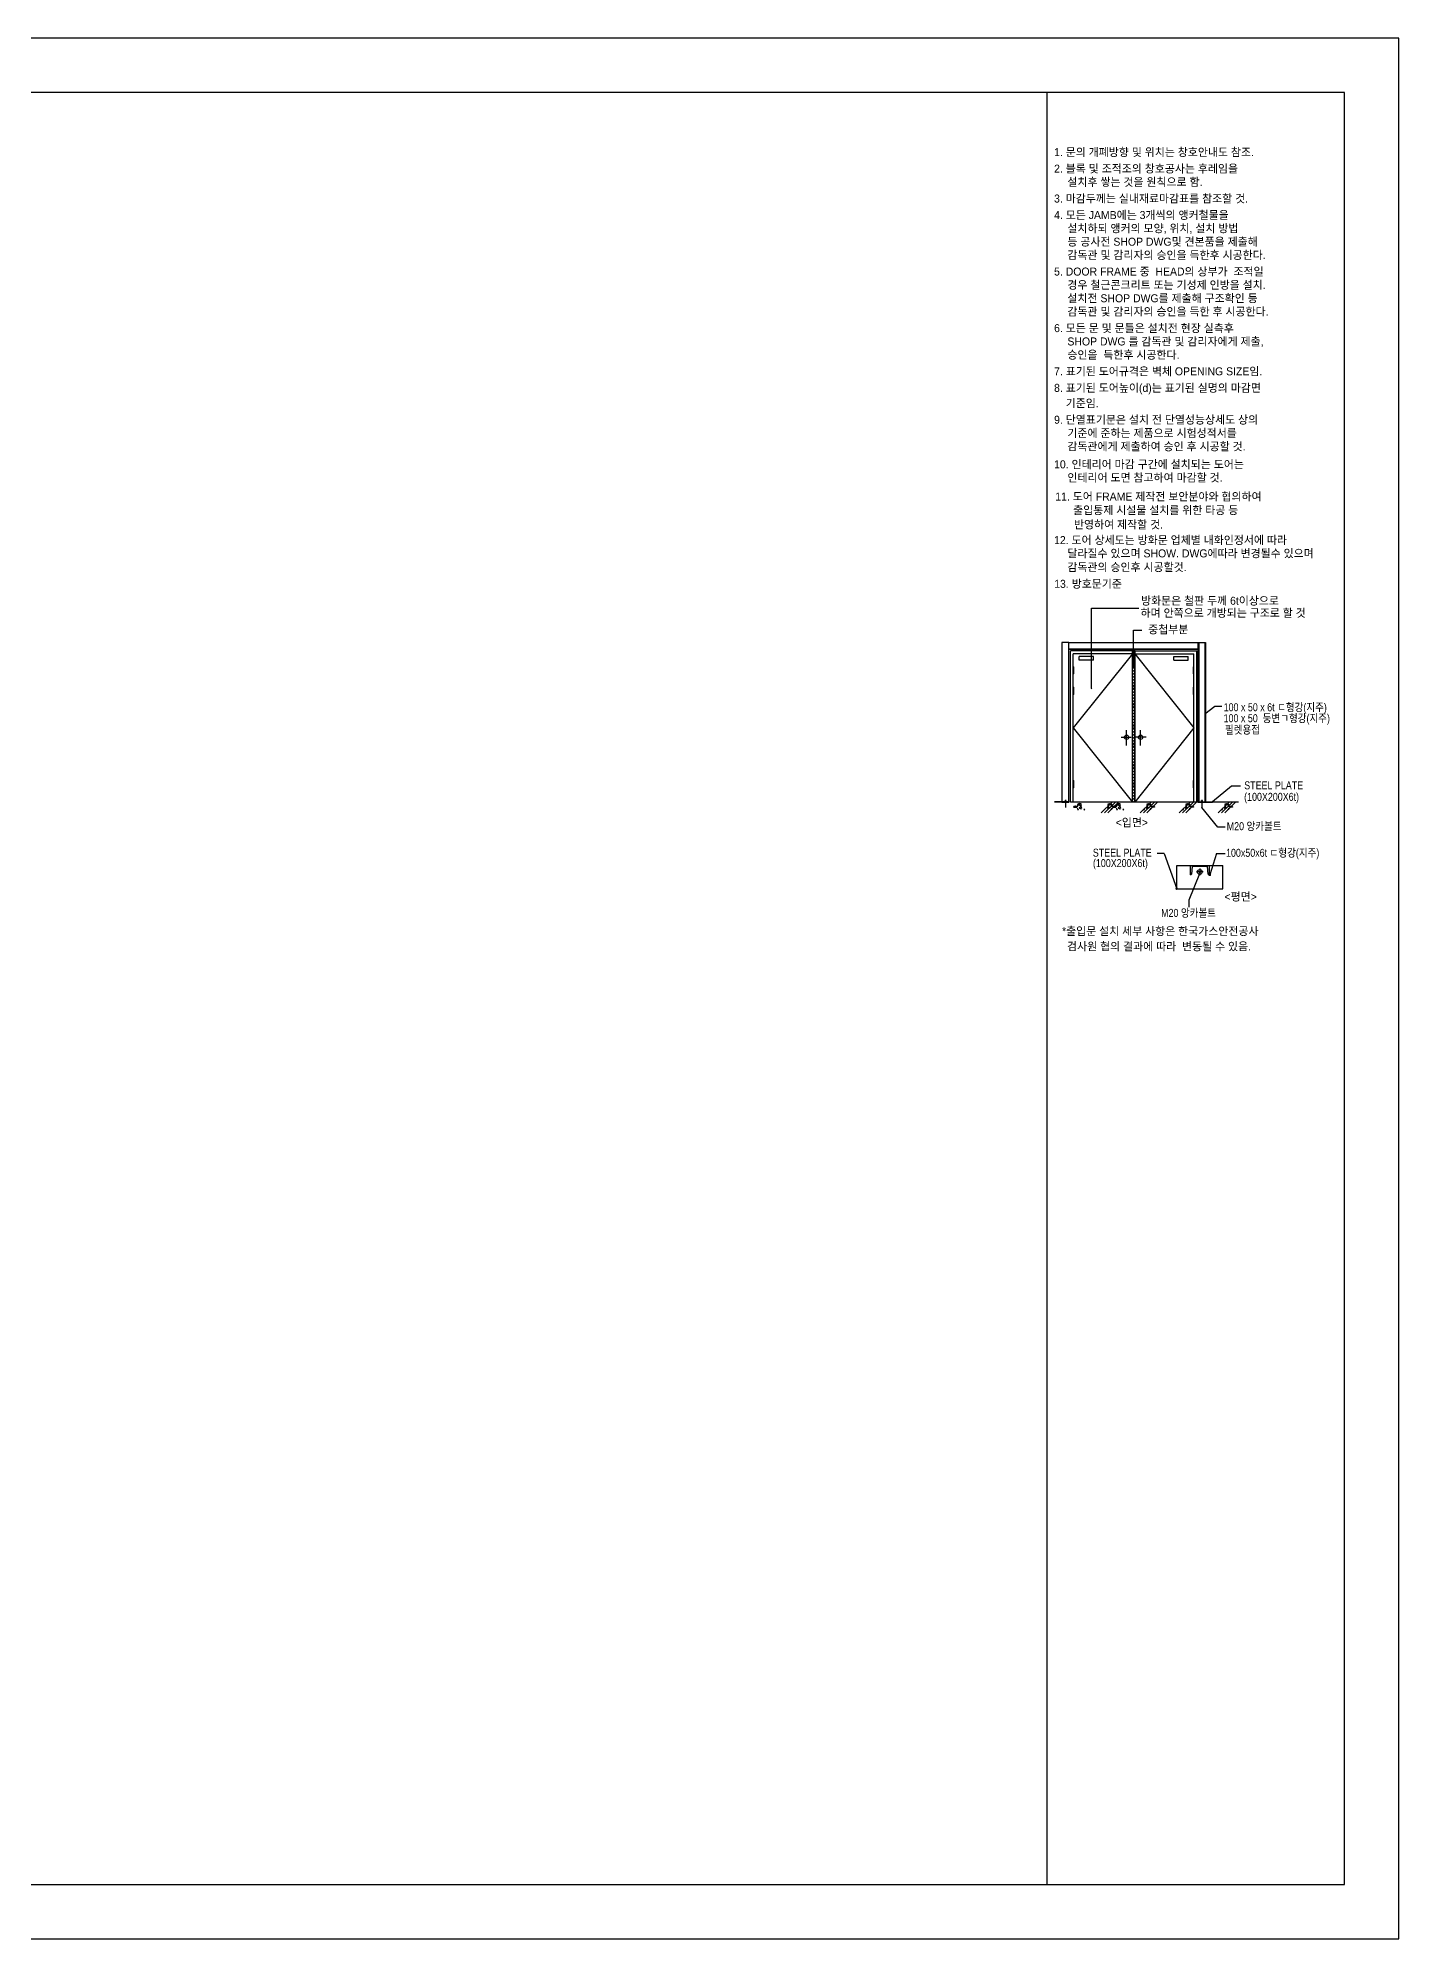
# Model space of a CAD drawing. Extents: x -324 to 841, y -324 to 751.
# Drawn here: x 416 to 841, y 0 to 594 of the extents above; entities that cross this region are included whole.
import ezdxf

# ---------------------------------------------------------------- set-up
doc = ezdxf.new("R2010")
doc.units = 0
doc.header["$MEASUREMENT"] = 0
doc.layers.get('0').update_dxf_attribs({"linetype": 'CONTINUOUS'})
for name, color, linetype in [('A-TEXT-NOTE', 7, 'CONTINUOUS'), ('arch', 8, 'CONTINUOUS'), ('DOOR', 4, 'CONTINUOUS'), ('IG', 3, 'CONTINUOUS'), ('M8CONTI', 4, 'CONTINUOUS'), ('N2', 6, 'CONTINUOUS'), ('TEXT', 7, 'CONTINUOUS'), ('WALL', 3, 'CONTINUOUS')]:
    doc.layers.add(name, color=color, linetype=linetype)
doc.layers.add('NOPLOT', color=193, linetype='CONTINUOUS', plot=False)
doc.layers.add('창호', color=4, linetype='CONTINUOUS', lineweight=13)
doc.styles.add('Gtx', font='')
doc.styles.get('Gtx').set_extended_font_data('Dotum')

msp = doc.modelspace()

# ---------------------------------------------------------------- hatches: boundary and pattern name
h = msp.add_hatch()
h.set_pattern_fill('ANSI31', color=256, scale=0.21236)
h.set_pattern_definition([(45, (660.9838, 294.4649), (-0.4767608, 0.4767608), [])])
h.paths.add_polyline_path([(757.72, 402.51), (758.48, 402.51), (758.48, 355.24), (757.72, 355.24)])
at = {"layer": 'IG', "extrusion": (4.65661e-10, 1.04774e-09, 1)}
h = msp.add_hatch(color=1, dxfattribs=at)
edge = h.paths.add_edge_path()
edge.add_arc((758.08, 397.63), 0.234, -180, 180, ccw=False)
h = msp.add_hatch(color=1, dxfattribs=at)
edge = h.paths.add_edge_path()
edge.add_arc((744.96, 390.74), 0.234, -180, 180, ccw=False)
h = msp.add_hatch(color=1, dxfattribs=at)
edge = h.paths.add_edge_path()
edge.add_arc((780.55, 382.77), 0.234, -180, 180, ccw=False)
h = msp.add_hatch(color=1, dxfattribs=at)
edge = h.paths.add_edge_path()
edge.add_arc((779.42, 353.55), 0.234, -180, 180, ccw=False)
h = msp.add_hatch(color=1, dxfattribs=at)
edge = h.paths.add_edge_path()
edge.add_arc((782.8, 355.37), 0.234, -180, 180, ccw=False)
at = {"layer": 'IG'}
h = msp.add_hatch(color=1, dxfattribs=at)
edge = h.paths.add_edge_path()
edge.add_arc((778.79, 333.44), 0.406, 90, 450)
h = msp.add_hatch(color=1, dxfattribs=at)
edge = h.paths.add_edge_path()
edge.add_arc((781.93, 332.53), 0.406, 300.27712, 660.27712)
h = msp.add_hatch(color=1, dxfattribs=at)
edge = h.paths.add_edge_path()
edge.add_arc((771.57, 328.19), 0.406, 357.8212, 717.8212)

# ---------------------------------------------------------------- linework, layer by layer
for p, q in [((736.45, 355.58, 0), (737.13, 355.58, 0)), ((779.75, 355.58, 0), (779.08, 355.58, 0))]:
    msp.add_line(p, q)
at = {"elevation": 0}
msp.add_lwpolyline([(757.72, 402.51), (758.48, 402.51), (758.48, 355.24), (757.72, 355.24)], close=True, dxfattribs=at)
at = {"layer": 'arch'}
for p, q in [((739.44, 353.85, 0), (739.37, 353.78, 0)), ((739.37, 353.78, 0), (739.4, 353.69, 0)), ((739.4, 353.69, 0), (739.49, 353.67, 0)), ((739.54, 353.88, 0), (739.44, 353.85, 0)), ((739.49, 353.67, 0), (739.66, 353.67, 0)), ((739.63, 353.9, 0), (739.54, 353.88, 0)), ((739.82, 353.93, 0), (739.63, 353.9, 0)), ((739.66, 353.67, 0), (739.75, 353.69, 0)), ((739.75, 353.69, 0), (739.82, 353.72, 0)), ((740.01, 353.93, 0), (739.82, 353.93, 0)), ((739.82, 353.72, 0), (739.91, 353.69, 0)), ((739.87, 353.62, 0), (740.03, 353.62, 0)), ((739.91, 353.69, 0), (739.94, 353.67, 0)), ((740.22, 353.9, 0), (740.01, 353.93, 0)), ((740.03, 353.62, 0), (740.22, 353.64, 0)), ((740.36, 353.83, 0), (740.22, 353.9, 0)), ((740.22, 353.64, 0), (740.34, 353.67, 0)), ((740.34, 353.76, 0), (740.36, 353.83, 0)), ((740.34, 353.67, 0), (740.34, 353.76, 0)), ((740.57, 353.24, 0), (740.43, 353.19, 0)), ((740.43, 353.19, 0), (740.43, 353.17, 0)), ((740.57, 354.11, 0), (740.48, 354.05, 0)), ((740.48, 354.05, 0), (740.57, 354, 0)), ((740.64, 354.09, 0), (740.57, 354.11, 0)), ((740.57, 354, 0), (740.64, 353.97, 0)), ((740.72, 353.27, 0), (740.57, 353.24, 0)), ((740.67, 354.59, 0), (740.62, 354.49, 0)), ((740.62, 354.49, 0), (740.67, 354.39, 0)), ((740.67, 353.01, 0), (740.62, 352.94, 0)), ((740.62, 352.94, 0), (740.69, 352.91, 0)), ((740.74, 354.05, 0), (740.64, 354.09, 0)), ((740.64, 353.97, 0), (740.67, 353.97, 0)), ((740.64, 353.95, 0), (740.72, 353.97, 0)), ((740.86, 354.7, 0), (740.67, 354.59, 0)), ((740.67, 354.39, 0), (740.81, 354.38, 0)), ((740.78, 352.98, 0), (740.67, 353.01, 0)), ((740.69, 352.91, 0), (740.76, 352.89, 0)), ((740.72, 353.97, 0), (740.74, 354.05, 0)), ((740.76, 352.89, 0), (740.78, 352.86, 0)), ((740.86, 352.96, 0), (740.78, 352.98, 0)), ((740.81, 354.38, 0), (741.05, 354.38, 0)), ((740.81, 352.85, 0), (740.86, 352.96, 0)), ((740.95, 354.72, 0), (740.86, 354.7, 0)), ((741.11, 354.75, 0), (740.95, 354.72, 0)), ((741.05, 354.38, 0), (741.14, 354.35, 0)), ((741.16, 353.55, 0), (741.09, 353.48, 0)), ((741.09, 353.48, 0), (741.14, 353.41, 0)), ((741.23, 354.77, 0), (741.11, 354.75, 0)), ((741.14, 354.35, 0), (741.3, 354.35, 0)), ((741.14, 353.41, 0), (741.21, 353.36, 0)), ((741.26, 353.6, 0), (741.16, 353.55, 0)), ((741.21, 353.36, 0), (741.3, 353.34, 0)), ((741.38, 354.75, 0), (741.23, 354.77, 0)), ((741.23, 354.28, 0), (741.32, 354.3, 0)), ((741.38, 353.62, 0), (741.26, 353.6, 0)), ((741.3, 354.35, 0), (741.32, 354.33, 0)), ((741.3, 353.34, 0), (741.38, 353.31, 0)), ((741.32, 354.3, 0), (741.54, 354.33, 0)), ((741.56, 354.75, 0), (741.38, 354.75, 0)), ((741.71, 353.62, 0), (741.38, 353.62, 0)), ((741.38, 353.31, 0), (741.47, 353.29, 0)), ((741.44, 353.95, 0), (741.54, 353.95, 0)), ((741.47, 353.29, 0), (741.54, 353.29, 0)), ((741.59, 354.05, 0), (741.52, 354.02, 0)), ((741.52, 354.02, 0), (741.59, 353.97, 0)), ((741.54, 354.33, 0), (741.61, 354.44, 0)), ((741.54, 353.95, 0), (741.63, 353.97, 0)), ((741.54, 353.29, 0), (741.63, 353.24, 0)), ((741.63, 354.72, 0), (741.56, 354.75, 0)), ((741.73, 354.09, 0), (741.59, 354.05, 0)), ((741.61, 354.44, 0), (741.68, 354.54, 0)), ((741.61, 353.17, 0), (741.71, 353.19, 0)), ((741.71, 354.66, 0), (741.63, 354.72, 0)), ((741.63, 353.97, 0), (741.75, 354, 0)), ((741.63, 353.24, 0), (741.63, 353.22, 0)), ((741.68, 354.54, 0), (741.71, 354.66, 0)), ((741.84, 353.57, 0), (741.71, 353.62, 0)), ((741.71, 353.19, 0), (741.87, 353.36, 0)), ((741.82, 354.09, 0), (741.73, 354.09, 0)), ((741.75, 354, 0), (741.87, 354.02, 0)), ((741.87, 354.02, 0), (741.82, 354.09, 0)), ((741.92, 353.5, 0), (741.84, 353.57, 0)), ((741.87, 353.36, 0), (741.92, 353.43, 0)), ((741.92, 353.43, 0), (741.92, 353.5, 0)), ((742.67, 352.91, 0), (742.6, 352.89, 0)), ((742.6, 352.89, 0), (742.64, 352.82, 0)), ((742.64, 352.82, 0), (742.7, 352.77, 0)), ((742.76, 352.94, 0), (742.67, 352.91, 0)), ((742.7, 352.75, 0), (742.81, 352.82, 0)), ((742.83, 352.91, 0), (742.76, 352.94, 0)), ((742.81, 352.82, 0), (742.83, 352.91, 0)), ((790.91, 355.24), (745.13, 355.24, 0)), ((751.4, 355.24, 0), (748.02, 351.87, 0)), ((749.04, 351.87, 0), (752.41, 355.24, 0)), ((749.93, 353.5, 0), (750, 353.57, 0)), ((749.98, 354.02, 0), (750.03, 354.09, 0)), ((750.1, 354, 0), (749.98, 354.02, 0)), ((750.14, 353.19, 0), (749.98, 353.36, 0)), ((750, 353.57, 0), (750.14, 353.62, 0)), ((750.03, 354.09, 0), (750.12, 354.09, 0)), ((753.43, 355.24, 0), (750.05, 351.87, 0)), ((750.21, 353.97, 0), (750.1, 354, 0)), ((750.12, 354.09, 0), (750.26, 354.05, 0)), ((750.14, 354.66, 0), (750.21, 354.72, 0)), ((750.17, 354.54, 0), (750.14, 354.66, 0)), ((750.14, 353.62, 0), (750.47, 353.62, 0)), ((750.24, 353.17, 0), (750.14, 353.19, 0)), ((750.24, 354.44, 0), (750.17, 354.54, 0)), ((750.21, 354.72, 0), (750.29, 354.75, 0)), ((750.31, 353.95, 0), (750.21, 353.97, 0)), ((750.31, 353.29, 0), (750.21, 353.24, 0)), ((750.21, 353.24, 0), (750.21, 353.22, 0)), ((750.31, 354.33, 0), (750.24, 354.44, 0)), ((750.26, 354.05, 0), (750.33, 354.02, 0)), ((750.33, 354.02, 0), (750.26, 353.97, 0)), ((750.29, 354.75, 0), (750.47, 354.75, 0)), ((750.52, 354.3, 0), (750.31, 354.33, 0)), ((750.41, 353.95, 0), (750.31, 353.95, 0)), ((750.38, 353.29, 0), (750.31, 353.29, 0)), ((750.47, 353.31, 0), (750.38, 353.29, 0)), ((750.47, 354.75, 0), (750.62, 354.77, 0)), ((750.47, 353.62, 0), (750.59, 353.6, 0)), ((750.54, 353.34, 0), (750.47, 353.31, 0)), ((750.54, 354.35, 0), (750.52, 354.33, 0)), ((750.62, 354.28, 0), (750.52, 354.3, 0)), ((750.71, 354.35, 0), (750.54, 354.35, 0)), ((750.64, 353.36, 0), (750.54, 353.34, 0)), ((750.59, 353.6, 0), (750.69, 353.55, 0)), ((750.62, 354.77, 0), (750.74, 354.75, 0)), ((750.71, 353.41, 0), (750.64, 353.36, 0)), ((750.69, 353.55, 0), (750.76, 353.48, 0)), ((750.8, 354.38, 0), (750.71, 354.35, 0)), ((750.76, 353.48, 0), (750.71, 353.41, 0)), ((750.74, 354.75, 0), (750.9, 354.72, 0)), ((751.04, 354.38, 0), (750.8, 354.38, 0)), ((750.9, 354.72, 0), (750.99, 354.7, 0)), ((750.99, 354.7, 0), (751.18, 354.59, 0)), ((750.99, 352.96, 0), (751.07, 352.98, 0)), ((751.04, 352.85, 0), (750.99, 352.96, 0)), ((751.18, 354.39, 0), (751.04, 354.38, 0)), ((751.07, 352.98, 0), (751.18, 353.01, 0)), ((751.09, 352.89, 0), (751.07, 352.86, 0)), ((751.16, 352.91, 0), (751.09, 352.89, 0)), ((751.11, 354.05, 0), (751.2, 354.09, 0)), ((751.13, 353.97, 0), (751.11, 354.05, 0)), ((751.2, 353.95, 0), (751.13, 353.97, 0)), ((751.13, 353.27, 0), (751.28, 353.24, 0)), ((751.23, 352.94, 0), (751.16, 352.91, 0)), ((751.18, 354.59, 0), (751.23, 354.49, 0)), ((751.23, 354.49, 0), (751.18, 354.39, 0)), ((751.2, 353.97, 0), (751.18, 353.97, 0)), ((751.18, 353.01, 0), (751.23, 352.94, 0)), ((751.2, 354.09, 0), (751.28, 354.11, 0)), ((751.28, 354, 0), (751.2, 353.97, 0)), ((751.28, 354.11, 0), (751.37, 354.05, 0)), ((751.37, 354.05, 0), (751.28, 354, 0)), ((751.28, 353.24, 0), (751.41, 353.19, 0)), ((751.41, 353.19, 0), (751.41, 353.17, 0)), ((751.49, 353.83, 0), (751.63, 353.9, 0)), ((751.51, 353.76, 0), (751.49, 353.83, 0)), ((751.51, 353.67, 0), (751.51, 353.76, 0)), ((751.63, 353.64, 0), (751.51, 353.67, 0)), ((751.62, 353.85, 0), (751.55, 353.78, 0)), ((751.55, 353.78, 0), (751.58, 353.69, 0)), ((751.58, 353.69, 0), (751.67, 353.67, 0)), ((751.72, 353.88, 0), (751.62, 353.85, 0)), ((751.63, 353.9, 0), (751.84, 353.93, 0)), ((751.82, 353.62, 0), (751.63, 353.64, 0)), ((751.67, 353.67, 0), (751.83, 353.67, 0)), ((751.81, 353.9, 0), (751.72, 353.88, 0)), ((752, 353.93, 0), (751.81, 353.9, 0)), ((751.98, 353.62, 0), (751.82, 353.62, 0)), ((751.83, 353.67, 0), (751.93, 353.69, 0)), ((751.84, 353.93, 0), (752.03, 353.93, 0)), ((751.94, 353.69, 0), (751.91, 353.67, 0)), ((751.93, 353.69, 0), (752, 353.72, 0)), ((752.03, 353.72, 0), (751.94, 353.69, 0)), ((752.19, 353.93, 0), (752, 353.93, 0)), ((752, 353.72, 0), (752.09, 353.69, 0)), ((752.03, 353.93, 0), (752.22, 353.9, 0)), ((752.1, 353.69, 0), (752.03, 353.72, 0)), ((752.05, 353.62, 0), (752.21, 353.62, 0)), ((752.09, 353.69, 0), (752.12, 353.67, 0)), ((752.19, 353.67, 0), (752.1, 353.69, 0)), ((752.4, 353.9, 0), (752.19, 353.93, 0)), ((752.36, 353.67, 0), (752.19, 353.67, 0)), ((752.21, 353.62, 0), (752.4, 353.64, 0)), ((752.22, 353.9, 0), (752.31, 353.88, 0)), ((752.31, 353.88, 0), (752.4, 353.85, 0)), ((752.45, 353.69, 0), (752.36, 353.67, 0)), ((752.54, 353.83, 0), (752.4, 353.9, 0)), ((752.4, 353.85, 0), (752.48, 353.78, 0)), ((752.4, 353.64, 0), (752.52, 353.67, 0)), ((752.48, 353.78, 0), (752.45, 353.69, 0)), ((752.52, 353.76, 0), (752.54, 353.83, 0)), ((752.52, 353.67, 0), (752.52, 353.76, 0)), ((752.75, 353.24, 0), (752.61, 353.19, 0)), ((752.61, 353.19, 0), (752.61, 353.17, 0)), ((752.75, 354.11, 0), (752.66, 354.05, 0)), ((752.66, 354.05, 0), (752.75, 354, 0)), ((752.82, 354.09, 0), (752.75, 354.11, 0)), ((752.75, 354, 0), (752.82, 353.97, 0)), ((752.9, 353.27, 0), (752.75, 353.24, 0)), ((752.85, 354.59, 0), (752.8, 354.49, 0)), ((752.8, 354.49, 0), (752.85, 354.39, 0)), ((752.85, 353.01, 0), (752.8, 352.94, 0)), ((752.8, 352.94, 0), (752.87, 352.91, 0)), ((752.92, 354.05, 0), (752.82, 354.09, 0)), ((752.82, 353.97, 0), (752.85, 353.97, 0)), ((752.82, 353.95, 0), (752.9, 353.97, 0)), ((753.03, 354.7, 0), (752.85, 354.59, 0)), ((752.85, 354.39, 0), (752.99, 354.38, 0)), ((752.96, 352.98, 0), (752.85, 353.01, 0)), ((752.87, 352.91, 0), (752.94, 352.89, 0)), ((752.9, 353.97, 0), (752.92, 354.05, 0)), ((752.94, 352.89, 0), (752.96, 352.86, 0)), ((753.03, 352.96, 0), (752.96, 352.98, 0)), ((752.99, 354.38, 0), (753.23, 354.38, 0)), ((752.99, 352.85, 0), (753.03, 352.96, 0)), ((753.13, 354.72, 0), (753.03, 354.7, 0)), ((753.29, 354.75, 0), (753.13, 354.72, 0)), ((753.23, 354.38, 0), (753.32, 354.35, 0)), ((753.34, 353.55, 0), (753.27, 353.48, 0)), ((753.27, 353.48, 0), (753.32, 353.41, 0)), ((753.41, 354.77, 0), (753.29, 354.75, 0)), ((753.32, 354.35, 0), (753.48, 354.35, 0)), ((753.32, 353.41, 0), (753.39, 353.36, 0)), ((753.44, 353.6, 0), (753.34, 353.55, 0)), ((753.39, 353.36, 0), (753.48, 353.34, 0)), ((753.56, 354.75, 0), (753.41, 354.77, 0)), ((753.41, 354.28, 0), (753.5, 354.3, 0)), ((753.56, 353.62, 0), (753.44, 353.6, 0)), ((753.48, 354.35, 0), (753.5, 354.33, 0)), ((753.48, 353.34, 0), (753.56, 353.31, 0)), ((753.5, 354.3, 0), (753.72, 354.33, 0)), ((753.74, 354.75, 0), (753.56, 354.75, 0)), ((753.89, 353.62, 0), (753.56, 353.62, 0)), ((753.56, 353.31, 0), (753.65, 353.29, 0)), ((753.62, 353.95, 0), (753.72, 353.95, 0)), ((753.65, 353.29, 0), (753.72, 353.29, 0)), ((753.77, 354.05, 0), (753.69, 354.02, 0)), ((753.69, 354.02, 0), (753.77, 353.97, 0)), ((753.72, 354.33, 0), (753.79, 354.44, 0)), ((753.72, 353.95, 0), (753.81, 353.97, 0)), ((753.72, 353.29, 0), (753.81, 353.24, 0)), ((753.81, 354.72, 0), (753.74, 354.75, 0)), ((753.91, 354.09, 0), (753.77, 354.05, 0)), ((753.79, 354.44, 0), (753.86, 354.54, 0)), ((753.79, 353.17, 0), (753.89, 353.19, 0)), ((753.89, 354.66, 0), (753.81, 354.72, 0)), ((753.81, 353.97, 0), (753.93, 354, 0)), ((753.81, 353.24, 0), (753.81, 353.22, 0)), ((753.86, 354.54, 0), (753.89, 354.66, 0)), ((754.02, 353.57, 0), (753.89, 353.62, 0)), ((753.89, 353.19, 0), (754.05, 353.36, 0)), ((754, 354.09, 0), (753.91, 354.09, 0)), ((753.93, 354, 0), (754.05, 354.02, 0)), ((754.05, 354.02, 0), (754, 354.09, 0)), ((754.1, 353.5, 0), (754.02, 353.57, 0)), ((754.05, 353.36, 0), (754.1, 353.43, 0)), ((754.1, 353.43, 0), (754.1, 353.5, 0)), ((754.85, 352.91, 0), (754.78, 352.89, 0)), ((754.78, 352.89, 0), (754.82, 352.82, 0)), ((754.82, 352.82, 0), (754.87, 352.77, 0)), ((754.94, 352.94, 0), (754.85, 352.91, 0)), ((754.87, 352.75, 0), (754.99, 352.82, 0)), ((755.01, 352.91, 0), (754.94, 352.94, 0)), ((754.99, 352.82, 0), (755.01, 352.91, 0)), ((763.58, 355.24, 0), (760.2, 351.87, 0)), ((761.19, 352.91, 0), (761.27, 352.94, 0)), ((761.22, 352.82, 0), (761.19, 352.91, 0)), ((761.22, 351.87, 0), (764.59, 355.24, 0)), ((761.33, 352.75, 0), (761.22, 352.82, 0)), ((761.27, 352.94, 0), (761.36, 352.91, 0)), ((761.38, 352.82, 0), (761.33, 352.77, 0)), ((761.36, 352.91, 0), (761.43, 352.89, 0)), ((761.43, 352.89, 0), (761.38, 352.82, 0)), ((762.11, 353.5, 0), (762.18, 353.57, 0)), ((762.11, 353.43, 0), (762.11, 353.5, 0)), ((762.16, 353.36, 0), (762.11, 353.43, 0)), ((762.16, 354.02, 0), (762.21, 354.09, 0)), ((762.28, 354, 0), (762.16, 354.02, 0)), ((762.32, 353.19, 0), (762.16, 353.36, 0)), ((762.18, 353.57, 0), (762.32, 353.62, 0)), ((762.21, 354.09, 0), (762.3, 354.09, 0)), ((765.61, 355.24, 0), (762.23, 351.87, 0)), ((762.39, 353.97, 0), (762.28, 354, 0)), ((762.3, 354.09, 0), (762.44, 354.05, 0)), ((762.32, 354.66, 0), (762.39, 354.72, 0)), ((762.35, 354.54, 0), (762.32, 354.66, 0)), ((762.32, 353.62, 0), (762.65, 353.62, 0)), ((762.42, 353.17, 0), (762.32, 353.19, 0)), ((762.42, 354.44, 0), (762.35, 354.54, 0)), ((762.39, 354.72, 0), (762.47, 354.75, 0)), ((762.49, 353.95, 0), (762.39, 353.97, 0)), ((762.49, 353.29, 0), (762.39, 353.24, 0)), ((762.39, 353.24, 0), (762.39, 353.22, 0)), ((762.49, 354.33, 0), (762.42, 354.44, 0)), ((762.44, 354.05, 0), (762.51, 354.02, 0)), ((762.51, 354.02, 0), (762.44, 353.97, 0)), ((762.47, 354.75, 0), (762.65, 354.75, 0)), ((762.7, 354.3, 0), (762.49, 354.33, 0)), ((762.59, 353.95, 0), (762.49, 353.95, 0)), ((762.56, 353.29, 0), (762.49, 353.29, 0)), ((762.65, 353.31, 0), (762.56, 353.29, 0)), ((762.65, 354.75, 0), (762.8, 354.77, 0)), ((762.65, 353.62, 0), (762.77, 353.6, 0)), ((762.72, 353.34, 0), (762.65, 353.31, 0)), ((762.72, 354.35, 0), (762.7, 354.33, 0)), ((762.8, 354.28, 0), (762.7, 354.3, 0)), ((762.89, 354.35, 0), (762.72, 354.35, 0)), ((762.82, 353.36, 0), (762.72, 353.34, 0)), ((762.77, 353.6, 0), (762.87, 353.55, 0)), ((762.8, 354.77, 0), (762.91, 354.75, 0)), ((762.89, 353.41, 0), (762.82, 353.36, 0)), ((762.87, 353.55, 0), (762.93, 353.48, 0)), ((762.98, 354.38, 0), (762.89, 354.35, 0)), ((762.93, 353.48, 0), (762.89, 353.41, 0)), ((762.91, 354.75, 0), (763.08, 354.72, 0)), ((763.22, 354.38, 0), (762.98, 354.38, 0)), ((763.08, 354.72, 0), (763.17, 354.7, 0)), ((763.17, 354.7, 0), (763.36, 354.59, 0)), ((763.17, 352.96, 0), (763.24, 352.98, 0)), ((763.22, 352.85, 0), (763.17, 352.96, 0)), ((763.36, 354.39, 0), (763.22, 354.38, 0)), ((763.24, 352.98, 0), (763.36, 353.01, 0)), ((763.26, 352.89, 0), (763.24, 352.86, 0)), ((763.34, 352.91, 0), (763.26, 352.89, 0)), ((763.29, 354.05, 0), (763.38, 354.09, 0)), ((763.31, 353.97, 0), (763.29, 354.05, 0)), ((763.38, 353.95, 0), (763.31, 353.97, 0)), ((763.31, 353.27, 0), (763.46, 353.24, 0)), ((763.41, 352.94, 0), (763.34, 352.91, 0)), ((763.36, 354.59, 0), (763.41, 354.49, 0)), ((763.41, 354.49, 0), (763.36, 354.39, 0)), ((763.38, 353.97, 0), (763.36, 353.97, 0)), ((763.36, 353.01, 0), (763.41, 352.94, 0)), ((763.38, 354.09, 0), (763.46, 354.11, 0)), ((763.46, 354, 0), (763.38, 353.97, 0)), ((763.46, 354.11, 0), (763.55, 354.05, 0)), ((763.55, 354.05, 0), (763.46, 354, 0)), ((763.46, 353.24, 0), (763.59, 353.19, 0)), ((763.59, 353.19, 0), (763.59, 353.17, 0)), ((763.67, 353.83, 0), (763.81, 353.9, 0)), ((763.69, 353.76, 0), (763.67, 353.83, 0)), ((763.69, 353.67, 0), (763.69, 353.76, 0)), ((763.81, 353.64, 0), (763.69, 353.67, 0)), ((763.81, 353.9, 0), (764.02, 353.93, 0)), ((764, 353.62, 0), (763.81, 353.64, 0)), ((764.16, 353.62, 0), (764, 353.62, 0)), ((764.02, 353.93, 0), (764.21, 353.93, 0)), ((764.12, 353.69, 0), (764.09, 353.67, 0)), ((764.21, 353.72, 0), (764.12, 353.69, 0)), ((764.21, 353.93, 0), (764.4, 353.9, 0)), ((764.28, 353.69, 0), (764.21, 353.72, 0)), ((764.37, 353.67, 0), (764.28, 353.69, 0)), ((764.54, 353.67, 0), (764.37, 353.67, 0)), ((764.4, 353.9, 0), (764.49, 353.88, 0)), ((764.49, 353.88, 0), (764.58, 353.85, 0)), ((764.63, 353.69, 0), (764.54, 353.67, 0)), ((764.58, 353.85, 0), (764.66, 353.78, 0)), ((764.66, 353.78, 0), (764.63, 353.69, 0)), ((775.76, 355.24, 0), (772.38, 351.87, 0)), ((773.37, 352.91, 0), (773.45, 352.94, 0)), ((773.4, 352.82, 0), (773.37, 352.91, 0)), ((773.4, 351.87, 0), (776.77, 355.24, 0)), ((773.51, 352.75, 0), (773.4, 352.82, 0)), ((773.45, 352.94, 0), (773.54, 352.91, 0)), ((773.56, 352.82, 0), (773.51, 352.77, 0)), ((773.54, 352.91, 0), (773.61, 352.89, 0)), ((773.61, 352.89, 0), (773.56, 352.82, 0)), ((774.29, 353.5, 0), (774.36, 353.57, 0)), ((774.29, 353.43, 0), (774.29, 353.5, 0)), ((774.34, 353.36, 0), (774.29, 353.43, 0)), ((774.34, 354.02, 0), (774.39, 354.09, 0)), ((774.45, 354, 0), (774.34, 354.02, 0)), ((774.5, 353.19, 0), (774.34, 353.36, 0)), ((774.36, 353.57, 0), (774.5, 353.62, 0)), ((774.39, 354.09, 0), (774.48, 354.09, 0)), ((777.78, 355.24, 0), (774.41, 351.87, 0)), ((774.57, 353.97, 0), (774.45, 354, 0)), ((774.48, 354.09, 0), (774.62, 354.05, 0)), ((774.5, 354.66, 0), (774.57, 354.72, 0)), ((774.53, 354.54, 0), (774.5, 354.66, 0)), ((774.5, 353.62, 0), (774.83, 353.62, 0)), ((774.6, 353.17, 0), (774.5, 353.19, 0)), ((774.6, 354.44, 0), (774.53, 354.54, 0)), ((774.57, 354.72, 0), (774.65, 354.75, 0)), ((774.67, 353.95, 0), (774.57, 353.97, 0)), ((774.67, 353.29, 0), (774.57, 353.24, 0)), ((774.57, 353.24, 0), (774.57, 353.22, 0)), ((774.67, 354.33, 0), (774.6, 354.44, 0)), ((774.62, 354.05, 0), (774.69, 354.02, 0)), ((774.69, 354.02, 0), (774.62, 353.97, 0)), ((774.65, 354.75, 0), (774.83, 354.75, 0)), ((774.88, 354.3, 0), (774.67, 354.33, 0)), ((774.76, 353.95, 0), (774.67, 353.95, 0)), ((774.74, 353.29, 0), (774.67, 353.29, 0)), ((774.83, 353.31, 0), (774.74, 353.29, 0)), ((774.83, 354.75, 0), (774.98, 354.77, 0)), ((774.83, 353.62, 0), (774.95, 353.6, 0)), ((774.9, 353.34, 0), (774.83, 353.31, 0)), ((774.9, 354.35, 0), (774.88, 354.33, 0)), ((774.98, 354.28, 0), (774.88, 354.3, 0)), ((775.07, 354.35, 0), (774.9, 354.35, 0)), ((774.99, 353.36, 0), (774.9, 353.34, 0)), ((774.95, 353.6, 0), (775.05, 353.55, 0)), ((774.98, 354.77, 0), (775.09, 354.75, 0)), ((775.07, 353.41, 0), (774.99, 353.36, 0)), ((775.05, 353.55, 0), (775.11, 353.48, 0)), ((775.16, 354.38, 0), (775.07, 354.35, 0)), ((775.11, 353.48, 0), (775.07, 353.41, 0)), ((775.09, 354.75, 0), (775.26, 354.72, 0)), ((775.4, 354.38, 0), (775.16, 354.38, 0)), ((775.26, 354.72, 0), (775.35, 354.7, 0)), ((775.35, 354.7, 0), (775.54, 354.59, 0)), ((775.35, 352.96, 0), (775.42, 352.98, 0)), ((775.4, 352.85, 0), (775.35, 352.96, 0)), ((775.54, 354.39, 0), (775.4, 354.38, 0)), ((775.42, 352.98, 0), (775.54, 353.01, 0)), ((775.44, 352.89, 0), (775.42, 352.86, 0)), ((775.52, 352.91, 0), (775.44, 352.89, 0)), ((775.47, 354.05, 0), (775.56, 354.09, 0)), ((775.49, 353.97, 0), (775.47, 354.05, 0)), ((775.56, 353.95, 0), (775.49, 353.97, 0)), ((775.49, 353.27, 0), (775.63, 353.24, 0)), ((775.59, 352.94, 0), (775.52, 352.91, 0)), ((775.54, 354.59, 0), (775.59, 354.49, 0)), ((775.59, 354.49, 0), (775.54, 354.39, 0)), ((775.56, 353.97, 0), (775.54, 353.97, 0)), ((775.54, 353.01, 0), (775.59, 352.94, 0)), ((775.56, 354.09, 0), (775.63, 354.11, 0)), ((775.63, 354, 0), (775.56, 353.97, 0)), ((775.63, 354.11, 0), (775.73, 354.05, 0)), ((775.73, 354.05, 0), (775.63, 354, 0)), ((775.63, 353.24, 0), (775.77, 353.19, 0)), ((775.77, 353.19, 0), (775.77, 353.17, 0)), ((775.85, 353.83, 0), (775.98, 353.9, 0)), ((775.87, 353.76, 0), (775.85, 353.83, 0)), ((775.87, 353.67, 0), (775.87, 353.76, 0)), ((775.98, 353.64, 0), (775.87, 353.67, 0)), ((775.98, 353.9, 0), (776.2, 353.93, 0)), ((776.18, 353.62, 0), (775.98, 353.64, 0)), ((776.34, 353.62, 0), (776.18, 353.62, 0)), ((776.2, 353.93, 0), (776.39, 353.93, 0)), ((776.29, 353.69, 0), (776.27, 353.67, 0)), ((776.39, 353.72, 0), (776.29, 353.69, 0)), ((776.39, 353.93, 0), (776.58, 353.9, 0)), ((776.46, 353.69, 0), (776.39, 353.72, 0)), ((776.55, 353.67, 0), (776.46, 353.69, 0)), ((776.72, 353.67, 0), (776.55, 353.67, 0)), ((776.58, 353.9, 0), (776.67, 353.88, 0)), ((776.67, 353.88, 0), (776.76, 353.85, 0)), ((776.81, 353.69, 0), (776.72, 353.67, 0)), ((776.76, 353.85, 0), (776.83, 353.78, 0)), ((776.83, 353.78, 0), (776.81, 353.69, 0)), ((787.94, 355.24, 0), (784.56, 351.87, 0)), ((785.55, 352.91, 0), (785.62, 352.94, 0)), ((785.58, 352.82, 0), (785.55, 352.91, 0)), ((785.57, 351.87, 0), (788.95, 355.24, 0)), ((785.69, 352.75, 0), (785.58, 352.82, 0)), ((785.62, 352.94, 0), (785.72, 352.91, 0)), ((785.74, 352.82, 0), (785.69, 352.77, 0)), ((785.72, 352.91, 0), (785.79, 352.89, 0)), ((785.79, 352.89, 0), (785.74, 352.82, 0)), ((786.47, 353.5, 0), (786.54, 353.57, 0)), ((786.47, 353.43, 0), (786.47, 353.5, 0)), ((786.51, 353.36, 0), (786.47, 353.43, 0)), ((786.51, 354.02, 0), (786.57, 354.09, 0)), ((786.63, 354, 0), (786.51, 354.02, 0)), ((786.68, 353.19, 0), (786.51, 353.36, 0)), ((786.54, 353.57, 0), (786.68, 353.62, 0)), ((786.57, 354.09, 0), (786.66, 354.09, 0)), ((789.96, 355.24, 0), (786.59, 351.87, 0)), ((786.75, 353.97, 0), (786.63, 354, 0)), ((786.66, 354.09, 0), (786.8, 354.05, 0)), ((786.68, 354.66, 0), (786.75, 354.72, 0)), ((786.71, 354.54, 0), (786.68, 354.66, 0)), ((786.68, 353.62, 0), (787.01, 353.62, 0)), ((786.78, 353.17, 0), (786.68, 353.19, 0)), ((786.78, 354.44, 0), (786.71, 354.54, 0)), ((786.75, 354.72, 0), (786.82, 354.75, 0)), ((786.84, 353.95, 0), (786.75, 353.97, 0)), ((786.84, 353.29, 0), (786.75, 353.24, 0)), ((786.75, 353.24, 0), (786.75, 353.22, 0)), ((786.84, 354.33, 0), (786.78, 354.44, 0)), ((786.8, 354.05, 0), (786.87, 354.02, 0)), ((786.87, 354.02, 0), (786.8, 353.97, 0)), ((786.82, 354.75, 0), (787.01, 354.75, 0)), ((787.06, 354.3, 0), (786.84, 354.33, 0)), ((786.94, 353.95, 0), (786.84, 353.95, 0)), ((786.92, 353.29, 0), (786.84, 353.29, 0)), ((787.01, 353.31, 0), (786.92, 353.29, 0)), ((787.01, 354.75, 0), (787.15, 354.77, 0)), ((787.01, 353.62, 0), (787.13, 353.6, 0)), ((787.08, 353.34, 0), (787.01, 353.31, 0)), ((787.08, 354.35, 0), (787.06, 354.33, 0)), ((787.15, 354.28, 0), (787.06, 354.3, 0)), ((787.25, 354.35, 0), (787.08, 354.35, 0)), ((787.17, 353.36, 0), (787.08, 353.34, 0)), ((787.13, 353.6, 0), (787.23, 353.55, 0)), ((787.15, 354.77, 0), (787.27, 354.75, 0)), ((787.25, 353.41, 0), (787.17, 353.36, 0)), ((787.23, 353.55, 0), (787.29, 353.48, 0)), ((787.34, 354.38, 0), (787.25, 354.35, 0)), ((787.29, 353.48, 0), (787.25, 353.41, 0)), ((787.27, 354.75, 0), (787.44, 354.72, 0)), ((787.58, 354.38, 0), (787.34, 354.38, 0)), ((787.44, 354.72, 0), (787.53, 354.7, 0)), ((787.53, 354.7, 0), (787.71, 354.59, 0)), ((787.53, 352.96, 0), (787.6, 352.98, 0)), ((787.58, 352.85, 0), (787.53, 352.96, 0)), ((787.71, 354.39, 0), (787.58, 354.38, 0)), ((787.6, 352.98, 0), (787.71, 353.01, 0)), ((787.62, 352.89, 0), (787.6, 352.86, 0)), ((787.7, 352.91, 0), (787.62, 352.89, 0)), ((787.65, 354.05, 0), (787.74, 354.09, 0)), ((787.67, 353.97, 0), (787.65, 354.05, 0)), ((787.74, 353.95, 0), (787.67, 353.97, 0)), ((787.67, 353.27, 0), (787.81, 353.24, 0)), ((787.77, 352.94, 0), (787.7, 352.91, 0)), ((787.71, 354.59, 0), (787.77, 354.49, 0)), ((787.77, 354.49, 0), (787.71, 354.39, 0)), ((787.74, 353.97, 0), (787.71, 353.97, 0)), ((787.71, 353.01, 0), (787.77, 352.94, 0)), ((787.74, 354.09, 0), (787.81, 354.11, 0)), ((787.81, 354, 0), (787.74, 353.97, 0)), ((787.81, 354.11, 0), (787.91, 354.05, 0)), ((787.91, 354.05, 0), (787.81, 354, 0)), ((787.81, 353.24, 0), (787.95, 353.19, 0)), ((787.95, 353.19, 0), (787.95, 353.17, 0)), ((788.02, 353.83, 0), (788.16, 353.9, 0)), ((788.04, 353.76, 0), (788.02, 353.83, 0)), ((788.04, 353.67, 0), (788.04, 353.76, 0)), ((788.16, 353.64, 0), (788.04, 353.67, 0)), ((788.16, 353.9, 0), (788.37, 353.93, 0)), ((788.35, 353.62, 0), (788.16, 353.64, 0)), ((788.52, 353.62, 0), (788.35, 353.62, 0)), ((788.37, 353.93, 0), (788.57, 353.93, 0)), ((788.47, 353.69, 0), (788.45, 353.67, 0)), ((788.57, 353.72, 0), (788.47, 353.69, 0)), ((788.57, 353.93, 0), (788.76, 353.9, 0)), ((788.64, 353.69, 0), (788.57, 353.72, 0)), ((788.73, 353.67, 0), (788.64, 353.69, 0)), ((788.9, 353.67, 0), (788.73, 353.67, 0)), ((788.76, 353.9, 0), (788.85, 353.88, 0)), ((788.85, 353.88, 0), (788.94, 353.85, 0)), ((788.99, 353.69, 0), (788.9, 353.67, 0)), ((788.94, 353.85, 0), (789.01, 353.78, 0)), ((789.01, 353.78, 0), (788.99, 353.69, 0))]:
    msp.add_line(p, q, dxfattribs=at)
at = {"layer": 'DOOR'}
for p, q in [((738.37, 355.24, 0), (738.37, 402.51, 0)), ((758.62, 402.51, 0), (738.37, 402.51, 0)), ((739.27, 355.24, 0), (739.27, 401.61, 0)), ((757.72, 401.61, 0), (739.27, 378.43, 0)), ((757.72, 401.61, 0), (739.27, 401.61, 0)), ((745.57, 400.71, 0), (741.07, 400.71, 0)), ((741.07, 399.58, 0), (741.07, 400.71, 0)), ((745.57, 399.58, 0), (741.07, 399.58, 0)), ((745.57, 399.58, 0), (745.57, 400.71, 0)), ((757.58, 402.51, 0), (777.84, 402.51, 0)), ((757.72, 355.24, 0), (757.72, 402.51, 0)), ((758.48, 355.24, 0), (758.48, 402.51, 0)), ((758.48, 401.61, 0), (776.94, 401.61, 0)), ((758.48, 401.61, 0), (776.94, 378.43, 0)), ((770.64, 400.71, 0), (775.14, 400.71, 0)), ((770.64, 399.58, 0), (770.64, 400.71, 0)), ((770.64, 399.58, 0), (775.14, 399.58, 0)), ((775.14, 399.58, 0), (775.14, 400.71, 0)), ((776.94, 355.24, 0), (776.94, 401.61, 0)), ((777.84, 355.24, 0), (777.84, 402.51, 0)), ((739.27, 378.43, 0), (757.72, 355.24, 0)), ((754.21, 375.5, 0), (757.37, 375.5, 0)), ((755.92, 372.88, 0), (755.92, 377.7, 0)), ((776.94, 378.43, 0), (758.48, 355.24, 0)), ((761.99, 375.5, 0), (758.83, 375.5, 0)), ((760.28, 372.88, 0), (760.28, 377.7, 0)), ((758.62, 355.24, 0), (738.37, 355.24, 0))]:
    msp.add_line(p, q, dxfattribs=at)
for centre in [(755.92, 375.5, 0), (760.28, 375.5, 0)]:
    msp.add_circle(centre, 0.675, dxfattribs=at)
at = {"layer": 'IG', "color": 1}
for p, q in [((783.49, 385.15, 0), (780.37, 382.69, 0)), ((785.7, 385.15, 0), (783.49, 385.15, 0)), ((788.66, 360.27, 0), (782.79, 355.38, 0)), ((791.54, 360.27, 0), (788.66, 360.27, 0)), ((784.45, 347.39, 0), (779.42, 353.55, 0)), ((786.66, 347.39, 0), (784.45, 347.39, 0)), ((767.63, 339.21), (765.44, 339.21)), ((767.63, 339.21), (771.57, 328.17)), ((784.03, 339.21), (781.93, 332.53)), ((784.03, 339.21), (786.66, 339.21)), ((775.48, 324.7), (778.79, 332.98)), ((775.48, 322.41), (775.48, 324.7))]:
    msp.add_line(p, q, dxfattribs=at)
at = {"layer": 'IG', "color": 0}
for p, q in [((779.83, 333.44), (777.76, 333.44)), ((778.79, 334.47), (778.79, 332.4))]:
    msp.add_line(p, q, dxfattribs=at)
at = {"layer": 'IG', "color": 1}
msp.add_lwpolyline([(744.96, 390.79), (744.96, 415.8), (759.76, 415.8)], dxfattribs=at)
at = {"layer": 'IG', "color": 1, "elevation": 0}
msp.add_lwpolyline([(758.07, 397.68), (758.07, 409.01), (760.66, 409.01)], dxfattribs=at)
at = {"layer": 'IG', "color": 0}
msp.add_circle((778.79, 333.44), 0.731, dxfattribs=at)
at = {"layer": 'M8CONTI', "color": 3}
for p, q in [((736.79, 355.92, 0), (736.79, 353.55, 0)), ((779.42, 355.92, 0), (779.42, 353.55, 0))]:
    msp.add_line(p, q, dxfattribs=at)
at = {"layer": 'N2', "ltscale": 2}
for p, q in [((737.75, 405.16, 0), (737.75, 355.24, 0)), ((778.29, 405, 0), (737.92, 405, 0)), ((778.46, 405.16, 0), (778.46, 355.24, 0)), ((780.37, 405.16, 0), (780.37, 355.24, 0)), ((778.29, 403.08, 0), (737.92, 403.08, 0)), ((737.92, 355.38, 0), (733.41, 355.38, 0)), ((737.92, 355.24, 0), (733.41, 355.24, 0)), ((737.92, 355.38, 0), (737.92, 355.24, 0)), ((757.13, 355.24, 0), (752.63, 355.24, 0)), ((778.29, 355.38, 0), (778.29, 355.24, 0)), ((778.29, 355.38, 0), (782.79, 355.38, 0)), ((778.29, 355.24, 0), (782.79, 355.24, 0)), ((782.79, 355.24, 0), (782.79, 355.38, 0)), ((775.85, 332.53), (775.85, 335.45)), ((775.85, 335.45), (781.7, 335.45)), ((776.38, 335.16), (776.16, 332.74)), ((781.17, 335.16), (776.38, 335.16)), ((781.38, 332.74), (781.17, 335.16)), ((781.7, 335.45), (781.7, 332.53)), ((775.93, 332.53), (775.85, 332.53)), ((781.7, 332.53), (781.61, 332.53))]:
    msp.add_line(p, q, dxfattribs=at)
at = {"layer": 'N2', "ltscale": 2, "extrusion": (-4.65661e-10, 1.04774e-09, 1), "elevation": 0}
msp.add_lwpolyline([(737.92, 405.16), (735.66, 405.16), (735.66, 355.24), (737.92, 355.24)], close=True, dxfattribs=at)
at = {"layer": 'N2', "ltscale": 2, "extrusion": (4.65661e-10, 1.04774e-09, 1), "elevation": 0}
for points in [[(778.29, 402.91), (737.92, 402.91), (737.92, 405.16), (780.54, 405.16)], [(780.54, 405.16), (780.54, 355.24), (778.29, 355.24), (778.29, 405.16)]]:
    msp.add_lwpolyline(points, dxfattribs=at)
at = {"layer": 'N2', "ltscale": 2}
for centre, start, end in [((775.93, 332.76), 270, 355), ((781.61, 332.76), 185, 270)]:
    msp.add_arc(centre, 0.234, start, end, dxfattribs=at)
at = {"layer": 'NOPLOT'}
msp.add_line((731, 577), (731, 17), dxfattribs=at)
for points in [[(0, 0), (841, 0), (841, 594), (0, 594)], [(31, 17), (824, 17), (824, 577), (31, 577)]]:
    msp.add_lwpolyline(points, close=True, dxfattribs=at)
at = {"layer": 'WALL', "color": 4}
for p, q in [((771.57, 328.17), (771.57, 335.45)), ((771.57, 335.45), (785.98, 335.45)), ((785.98, 328.17), (785.98, 335.45)), ((771.57, 328.17), (785.98, 328.17))]:
    msp.add_line(p, q, dxfattribs=at)
at = {"layer": '창호'}
for p, q in [((739.49, 397.56, 0), (739.27, 397.56, 0)), ((739.49, 395.31, 0), (739.27, 395.31, 0)), ((739.49, 395.31, 0), (739.49, 397.56, 0)), ((776.72, 397.56, 0), (776.94, 397.56, 0)), ((776.72, 395.31, 0), (776.72, 397.56, 0)), ((776.72, 395.31, 0), (776.94, 395.31, 0)), ((739.49, 391.16, 0), (739.27, 391.16, 0)), ((739.49, 388.91, 0), (739.27, 388.91, 0)), ((739.49, 388.91, 0), (739.49, 391.16, 0)), ((776.72, 391.16, 0), (776.94, 391.16, 0)), ((776.72, 388.91, 0), (776.72, 391.16, 0)), ((776.72, 388.91, 0), (776.94, 388.91, 0)), ((739.49, 361.99), (739.27, 361.99)), ((739.49, 359.74, 0), (739.27, 359.74, 0)), ((739.49, 359.74, 0), (739.49, 361.99)), ((776.72, 361.99), (776.94, 361.99)), ((776.72, 359.74, 0), (776.72, 361.99)), ((776.72, 359.74, 0), (776.94, 359.74, 0))]:
    msp.add_line(p, q, dxfattribs=at)

# ---------------------------------------------------------------- texts
at = {"layer": 'A-TEXT-NOTE', "style": 'Gtx'}
for s, p in [('1. 문의 개폐방향 및 위치는 창호안내도 참조.', (733.27, 557.1)), ('2. 블록 및 조적조의 창호공사는 후레임을', (733.27, 551.93)), ('설치후 쌓는 것을 원칙으로 함.', (737.43, 547.77)), ('3. 마감두께는 실내재료마감표를 참조할 것.', (733.27, 542.6)), ('4. 모든 JAMB에는 3개씩의 앵커철물을 ', (733.27, 537.43)), ('설치하되 앵커의 모양, 위치, 설치 방법 ', (737.43, 533.27)), ('등 공사전 SHOP DWG및 견본품을 제출해 ', (737.43, 529.1)), ('감독관 및 감리자의 승인을 득한후 시공한다.', (737.43, 524.93)), ('5. DOOR FRAME 중  HEAD의 상부가  조적일', (733.27, 519.77)), ('경우 철근콘크리트 또는 기성제 인방을 설치.', (737.43, 515.6)), ('설치전 SHOP DWG를 제출해 구조확인 등 ', (737.43, 511.43)), ('6. 모든 문 및 문틀은 설치전 현장 실측후', (733.27, 502.1)), ('감독관 및 감리자의 승인을 득한 후 시공한다. ', (737.43, 507.27)), ('SHOP DWG 를 감독관 및 감리자에게 제출, ', (737.43, 497.93)), ('승인을  득한후 시공한다. ', (737.43, 493.77)), ('7. 표기된 도어규격은 벽체 OPENING SIZE임.', (733.27, 488.6)), ('8. 표기된 도어높이(d)는 표기된 실명의 마감면', (733.27, 483.43)), ('    기준임.', (733.27, 478.63)), ('9. 단열표기문은 설치 전 단열성능상세도 상의', (733.27, 473.47)), ('기준에 준하는 제품으로 시험성적서를', (737.43, 469.3)), ('감독관에게 제출하여 승인 후 시공할 것.', (737.43, 465.13)), ('10. 인테리어 마감 구간에 설치되는 도어는', (733.27, 459.54)), ('인테리어 도면 참고하여 마감할 것.', (737.43, 455.38)), ('11. 도어 FRAME 제작전 보안분야와 협의하여 ', (733.64, 449.47)), (' 출입통제 시설물 설치를 위한 타공 등 ', (738.31, 445.22)), ('반영하여 제작할 것. ', (739.48, 440.73)), ('12. 도어 상세도는 방화문 업체별 내화인정서에 따라 ', (733.27, 435.87)), ('달라질수 있으며 SHOW. DWG에따라 변경될수 있으며 ', (737.43, 431.71)), ('감독관의 승인후 시공할것. ', (737.43, 427.42)), ('13. 방호문기준 ', (733.31, 422.2))]:
    msp.add_text(s, height=2.5, dxfattribs=at).set_placement(p)
at = {"layer": 'TEXT', "style": 'Gtx'}
for s, p in [('하며 안쪽으로 개방되는 구조로 할 것', (760.29, 413.11, 0)), ('방화문은 철판 두께 6t이상으로', (760.42, 416.91, 0)), ('중첩부분', (762.67, 407.94, 0)), ('<입면>', (752.51, 347.63, 0)), ('<평면>', (786.5, 324.43, 0)), ('*출입문 설치 세부 사항은 한국가스안전공사', (735.75, 313.68, 0)), ('  검사원 협의 결과에 따라  변동될 수 있음.', (735.5, 308.9, 0))]:
    msp.add_text(s, height=2.5, dxfattribs=at).set_placement(p)
at = {"layer": 'TEXT', "style": 'Gtx', "width": 0.85}
for s, p in [('100 x 50 x 6t ㄷ형강(지주)', (786.24, 383.63, 0)), ('100 x 50  둥변ㄱ형강(지주)', (786.22, 380.21, 0)), ('필렛용접', (786.64, 376.6, 0)), ('STEEL PLATE', (792.67, 359.23, 0)), ('(100X200X6t)', (792.63, 355.64, 0)), ('M20 앙카볼트', (787.2, 346.47, 0)), ('STEEL PLATE', (745.37, 338.19)), ('100x50x6t ㄷ형강(지주)', (786.98, 338.15)), ('(100X200X6t)', (745.41, 334.94)), ('M20 앙카볼트', (766.7, 319.37))]:
    msp.add_text(s, height=2.5, dxfattribs=at).set_placement(p)

doc.saveas('drawing.dxf')
